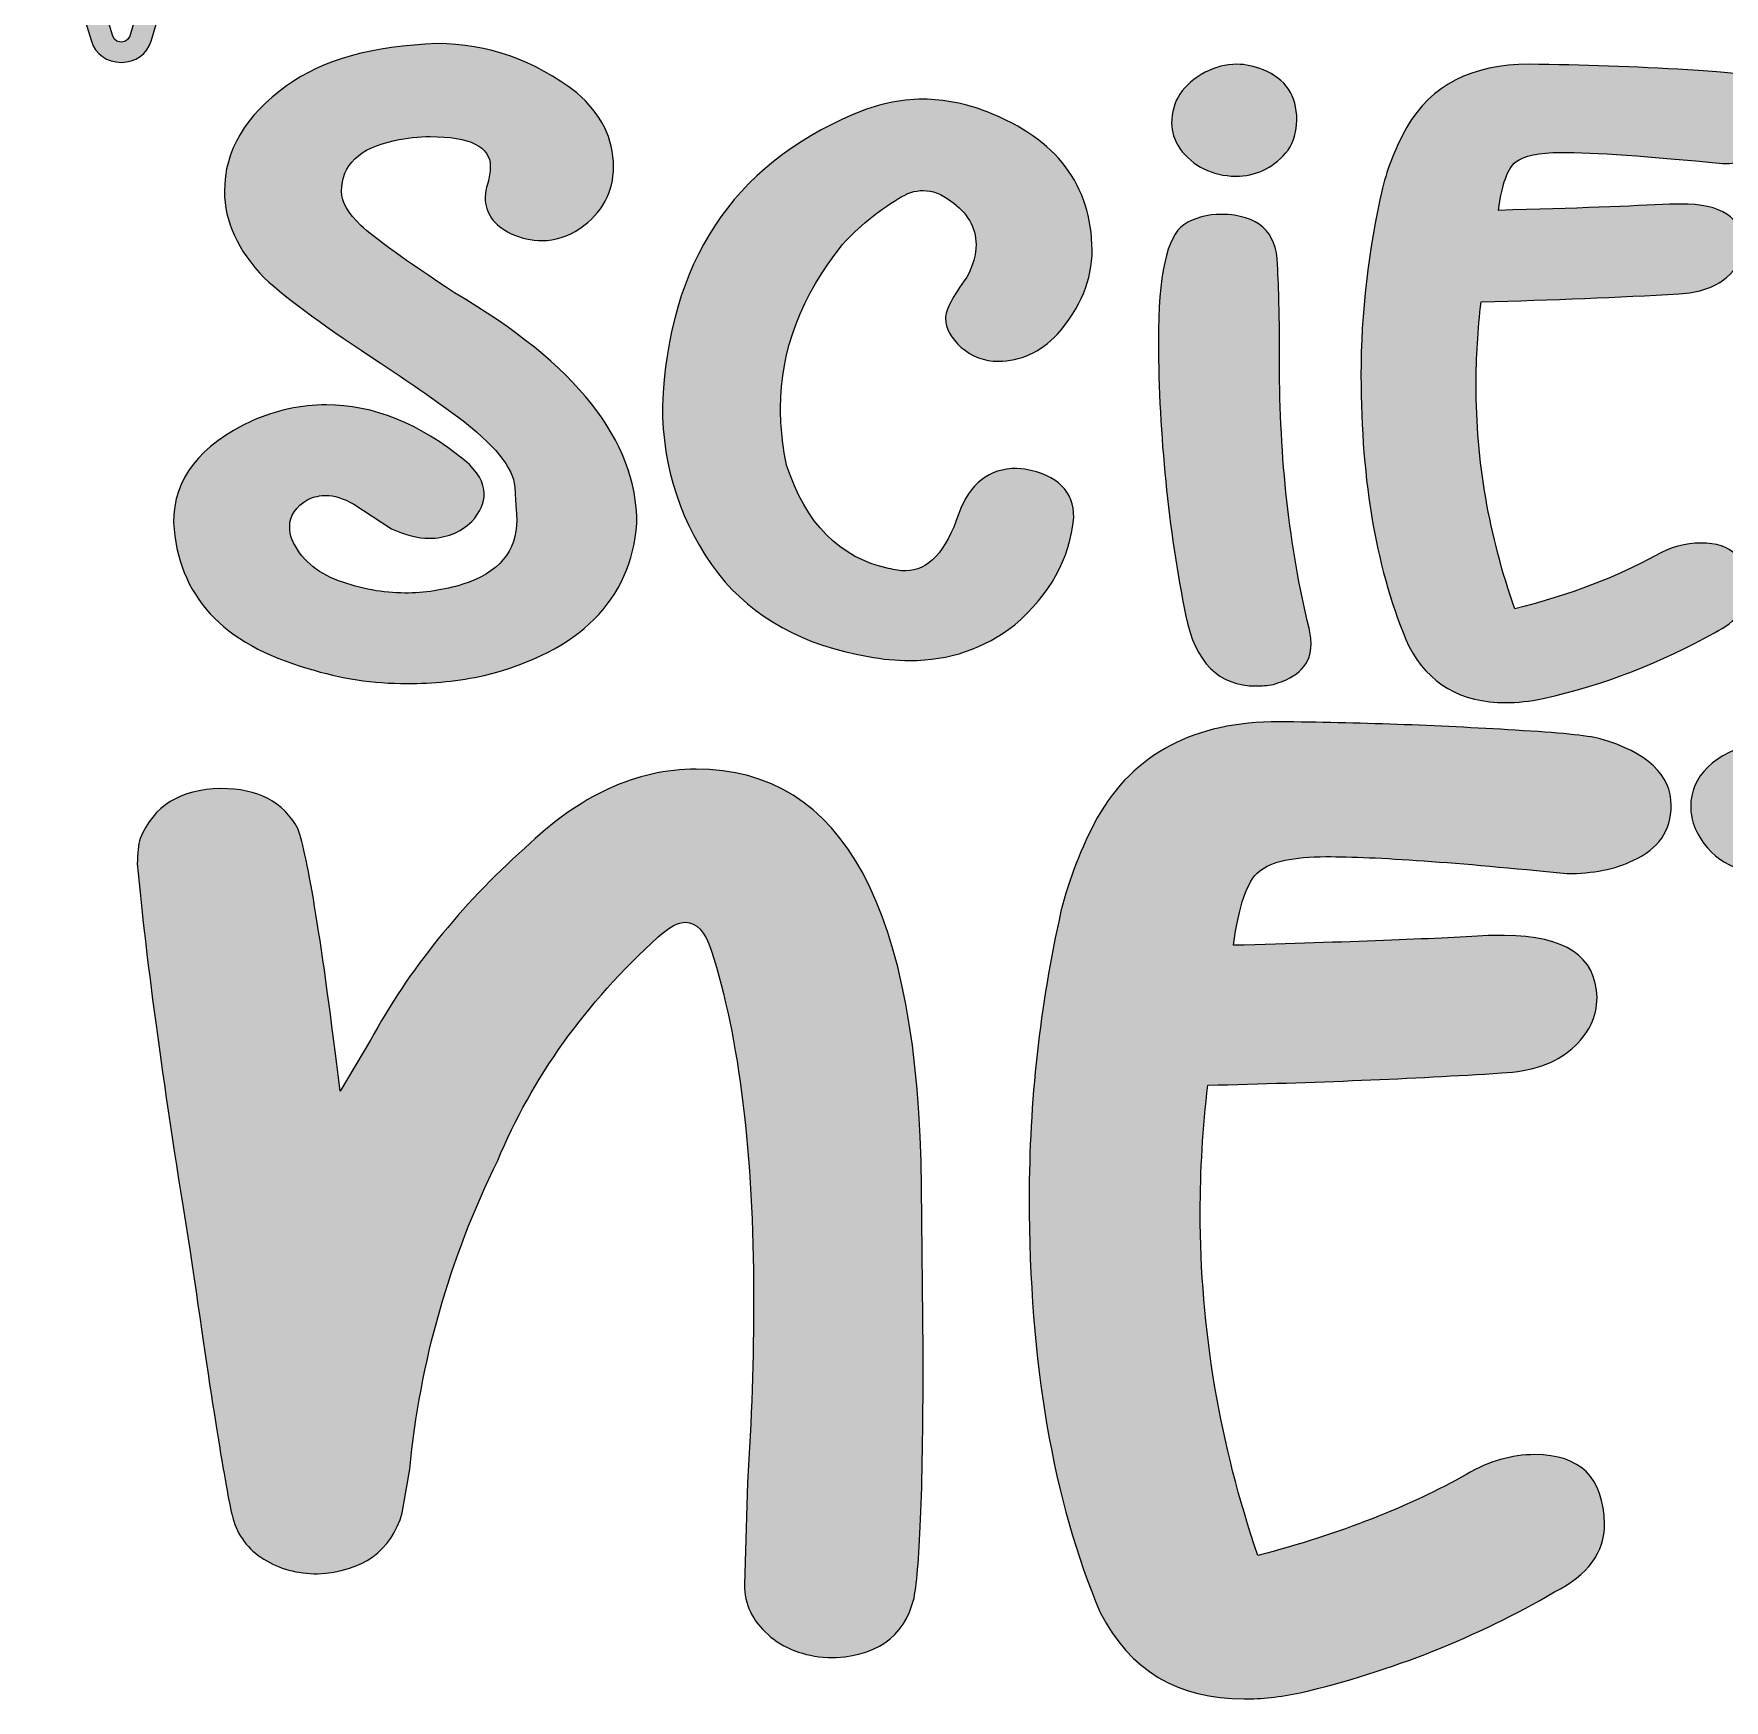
# Model space of a CAD drawing. Header units: inches. Extents: x 36 to 583, y -579 to -117.
# Drawn here: x 36.1 to 309.3, y -578.8 to -309.5 of the extents above; entities that cross this region are included whole.
import ezdxf

# ---------------------------------------------------------------- set-up
doc = ezdxf.new("R2010")
doc.units = ezdxf.units.IN
doc.header["$MEASUREMENT"] = 0
doc.layers.add('Layer 1', color=7, linetype='Continuous')

# ---------------------------------------------------------------- blocks, each defined once
blk = doc.blocks.new('block 3')
at = {"layer": 'Layer 1', "true_color": 0xed1c24}
h = blk.add_hatch(color=240, dxfattribs=at)
h.dxf.hatch_style = 2
edge = h.paths.add_edge_path()
edge.add_spline(control_points=[(364.59, -578.83), (362.96, -578.83), (361.33, -578.56), (359.7, -578.04), (353.99, -576.21), (350.56, -572.08), (349.42, -565.66), (341.92, -538.42), (337.51, -511.9), (336.2, -486.1), (335.55, -480.86), (335.23, -475.69), (335.23, -470.58), (335.23, -465.47), (335.55, -456.1), (336.2, -442.48), (325.77, -444.45), (319.4, -445.43), (317.11, -445.43), (310.92, -445.17), (306.76, -442.68), (304.63, -437.96), (304.14, -436.78), (303.9, -435.61), (303.9, -434.43), (303.9, -429.45), (307.57, -425.91), (314.91, -423.82), (330.58, -419.63), (346.32, -417.53), (362.15, -417.53), (394.45, -417.53), (418.6, -424.08), (434.59, -437.18), (445.85, -446.74), (451.48, -457.41), (451.48, -469.2), (451.31, -480.99), (445.36, -491.47), (433.61, -500.64), (431.32, -502.34), (422.6, -508.04), (407.43, -517.73), (407.75, -525.33), (410.68, -532.72), (416.24, -539.93), (417.54, -541.63), (419.25, -542.48), (421.37, -542.48), (422.19, -542.48), (423.41, -542.29), (425.05, -541.89), (428.8, -540.85), (431.74, -540.32), (433.86, -540.32), (439.89, -540.32), (444.05, -542.61), (446.34, -547.2), (446.99, -548.51), (447.32, -549.82), (447.32, -551.13), (447.32, -554.93), (445.44, -557.8), (441.69, -559.77), (434.99, -563.57), (428.31, -565.47), (421.62, -565.47), (414.77, -565.47), (407.83, -563.37), (400.82, -559.18), (394.29, -554.46), (389.56, -548.83), (386.62, -542.29), (384.66, -538.88), (382.71, -534.62), (380.75, -529.51), (380.75, -529.51), (370.22, -534.23), (370.22, -534.23), (370.22, -534.23), (377.08, -563.3), (377.08, -563.3), (377.73, -564.88), (378.05, -566.19), (378.05, -567.24), (378.05, -569.72), (377.24, -571.95), (375.61, -573.91), (372.83, -577.19), (369.16, -578.83), (364.59, -578.83)], knot_values=[0, 0, 0, 0, 1, 1, 1, 2, 2, 2, 3, 3, 3, 4, 4, 4, 5, 5, 5, 6, 6, 6, 7, 7, 7, 8, 8, 8, 9, 9, 9, 10, 10, 10, 11, 11, 11, 12, 12, 12, 13, 13, 13, 14, 14, 14, 15, 15, 15, 16, 16, 16, 17, 17, 17, 18, 18, 18, 19, 19, 19, 20, 20, 20, 21, 21, 21, 22, 22, 22, 23, 23, 23, 24, 24, 24, 25, 25, 25, 26, 26, 26, 27, 27, 27, 28, 28, 28, 29, 29, 29, 30, 30, 30, 30], degree=3, periodic=1)
h = blk.add_hatch(color=240, dxfattribs=at)
h.dxf.hatch_style = 2
edge = h.paths.add_edge_path()
edge.add_spline(control_points=[(231.73, -578.63), (220.96, -578.63), (213.21, -573.98), (208.48, -564.68), (200.81, -546.61), (196.98, -524.28), (196.98, -497.69), (196.98, -482.1), (198.69, -466.65), (202.12, -451.32), (203.42, -446.09), (205.38, -441.04), (207.99, -436.19), (213.87, -425.85), (223.65, -420.68), (237.36, -420.68), (250.09, -420.81), (262.81, -421.26), (275.54, -422.05), (282.55, -422.44), (287.12, -422.9), (289.25, -423.43), (296.91, -425.65), (300.75, -429.26), (300.75, -434.23), (300.75, -438.29), (298.71, -441.24), (294.63, -443.07), (291.69, -444.52), (288.1, -445.23), (283.86, -445.23), (266.08, -443.4), (253.1, -442.48), (244.95, -442.48), (239.72, -442.48), (236.14, -443.27), (234.18, -444.84), (232.22, -446.41), (230.83, -450.41), (230.02, -456.82), (248.62, -456.3), (262.33, -455.78), (271.14, -455.25), (271.14, -455.25), (273.83, -455.25), (273.83, -455.25), (283.62, -455.25), (288.59, -458.59), (288.76, -465.27), (288.76, -468.42), (287.41, -471.17), (284.72, -473.52), (282.03, -475.88), (278.23, -477.19), (273.34, -477.45), (258.98, -478.37), (243.15, -479.02), (225.86, -479.42), (225.04, -486.36), (224.63, -493.24), (224.63, -500.05), (224.63, -518.78), (227.73, -537.24), (233.94, -555.45), (247.31, -551.91), (258.57, -547.52), (267.71, -542.29), (271.3, -540.19), (274.97, -539.14), (278.72, -539.14), (286.06, -539.14), (289.81, -542.87), (289.98, -550.34), (289.98, -554.93), (287.29, -558.59), (281.9, -561.34), (269.34, -568.68), (255.63, -574.11), (240.79, -577.65), (237.52, -578.3), (234.5, -578.63), (231.73, -578.63)], knot_values=[0, 0, 0, 0, 1, 1, 1, 2, 2, 2, 3, 3, 3, 4, 4, 4, 5, 5, 5, 6, 6, 6, 7, 7, 7, 8, 8, 8, 9, 9, 9, 10, 10, 10, 11, 11, 11, 12, 12, 12, 13, 13, 13, 14, 14, 14, 15, 15, 15, 16, 16, 16, 17, 17, 17, 18, 18, 18, 19, 19, 19, 20, 20, 20, 21, 21, 21, 22, 22, 22, 23, 23, 23, 24, 24, 24, 25, 25, 25, 26, 26, 26, 27, 27, 27, 27], degree=3, periodic=1)
h = blk.add_hatch(color=240, dxfattribs=at)
h.dxf.hatch_style = 2
edge = h.paths.add_edge_path()
edge.add_spline(control_points=[(164.43, -571.95), (160.52, -571.69), (157.29, -570.45), (154.77, -568.22), (152.23, -565.99), (150.97, -563.3), (150.97, -560.16), (150.97, -560.16), (151.46, -543.66), (151.46, -543.66), (152.11, -533.58), (152.44, -523.56), (152.44, -513.6), (152.44, -490.55), (150.15, -471.89), (145.59, -457.61), (144.61, -454.6), (143.22, -453.09), (141.43, -453.09), (140.28, -453.09), (138.81, -453.88), (137.02, -455.45), (125.27, -466.19), (116.62, -478.24), (111.08, -491.6), (103.25, -507.58), (98.51, -524.21), (96.88, -541.5), (96.88, -541.5), (95.66, -548.57), (95.66, -548.57), (93.86, -554.73), (89.3, -558), (81.95, -558.39), (78.69, -558.39), (75.79, -557.61), (73.27, -556.04), (70.73, -554.46), (69.06, -552.24), (68.25, -549.36), (67.11, -544.77), (64.82, -530.43), (61.39, -506.33), (57.15, -480.53), (54.3, -459.64), (52.83, -443.66), (52.83, -441.96), (52.99, -440.59), (53.32, -439.54), (55.44, -434.3), (59.76, -431.61), (66.29, -431.48), (72.32, -431.48), (76.49, -433.64), (78.77, -437.96), (80.4, -442.29), (82.69, -456.43), (85.62, -480.4), (85.62, -480.4), (90.52, -472.15), (90.52, -472.15), (96.72, -460.75), (105.04, -450.41), (115.48, -441.11), (124.29, -432.59), (133.51, -428.34), (143.14, -428.34), (166.96, -428.34), (179.12, -450.87), (179.6, -495.92), (179.6, -495.92), (179.85, -522.44), (179.85, -522.44), (179.85, -543.66), (179.36, -556.96), (178.38, -562.33), (176.75, -568.74), (172.1, -571.95), (164.43, -571.95)], knot_values=[0, 0, 0, 0, 1, 1, 1, 2, 2, 2, 3, 3, 3, 4, 4, 4, 5, 5, 5, 6, 6, 6, 7, 7, 7, 8, 8, 8, 9, 9, 9, 10, 10, 10, 11, 11, 11, 12, 12, 12, 13, 13, 13, 14, 14, 14, 15, 15, 15, 16, 16, 16, 17, 17, 17, 18, 18, 18, 19, 19, 19, 20, 20, 20, 21, 21, 21, 22, 22, 22, 23, 23, 23, 24, 24, 24, 25, 25, 25, 26, 26, 26, 26], degree=3, periodic=1)
at = {"layer": 'Layer 1', "lineweight": 0}
for points, knots in [([(364.59, -578.83), (362.96, -578.83), (361.33, -578.56), (359.7, -578.04), (353.99, -576.21), (350.56, -572.08), (349.42, -565.66), (341.92, -538.42), (337.51, -511.9), (336.2, -486.1), (335.55, -480.86), (335.23, -475.69), (335.23, -470.58), (335.23, -465.47), (335.55, -456.1), (336.2, -442.48), (325.77, -444.45), (319.4, -445.43), (317.11, -445.43), (310.92, -445.17), (306.76, -442.68), (304.63, -437.96), (304.14, -436.78), (303.9, -435.61), (303.9, -434.43), (303.9, -429.45), (307.57, -425.91), (314.91, -423.82), (330.58, -419.63), (346.32, -417.53), (362.15, -417.53), (394.45, -417.53), (418.6, -424.08), (434.59, -437.18), (445.85, -446.74), (451.48, -457.41), (451.48, -469.2), (451.31, -480.99), (445.36, -491.47), (433.61, -500.64), (431.32, -502.34), (422.6, -508.04), (407.43, -517.73), (407.75, -525.33), (410.68, -532.72), (416.24, -539.93), (417.54, -541.63), (419.25, -542.48), (421.37, -542.48), (422.19, -542.48), (423.41, -542.29), (425.05, -541.89), (428.8, -540.85), (431.74, -540.32), (433.86, -540.32), (439.89, -540.32), (444.05, -542.61), (446.34, -547.2), (446.99, -548.51), (447.32, -549.82), (447.32, -551.13), (447.32, -554.93), (445.44, -557.8), (441.69, -559.77), (434.99, -563.57), (428.31, -565.47), (421.62, -565.47), (414.77, -565.47), (407.83, -563.37), (400.82, -559.18), (394.29, -554.46), (389.56, -548.83), (386.62, -542.29), (384.66, -538.88), (382.71, -534.62), (380.75, -529.51), (380.75, -529.51), (370.22, -534.23), (370.22, -534.23), (370.22, -534.23), (377.08, -563.3), (377.08, -563.3), (377.73, -564.88), (378.05, -566.19), (378.05, -567.24), (378.05, -569.72), (377.24, -571.95), (375.61, -573.91), (372.83, -577.19), (369.16, -578.83), (364.59, -578.83)], [0, 0, 0, 0, 1, 1, 1, 2, 2, 2, 3, 3, 3, 4, 4, 4, 5, 5, 5, 6, 6, 6, 7, 7, 7, 8, 8, 8, 9, 9, 9, 10, 10, 10, 11, 11, 11, 12, 12, 12, 13, 13, 13, 14, 14, 14, 15, 15, 15, 16, 16, 16, 17, 17, 17, 18, 18, 18, 19, 19, 19, 20, 20, 20, 21, 21, 21, 22, 22, 22, 23, 23, 23, 24, 24, 24, 25, 25, 25, 26, 26, 26, 27, 27, 27, 28, 28, 28, 29, 29, 29, 30, 30, 30, 30]), ([(231.73, -578.63), (220.96, -578.63), (213.21, -573.98), (208.48, -564.68), (200.81, -546.61), (196.98, -524.28), (196.98, -497.69), (196.98, -482.1), (198.69, -466.65), (202.12, -451.32), (203.42, -446.09), (205.38, -441.04), (207.99, -436.19), (213.87, -425.85), (223.65, -420.68), (237.36, -420.68), (250.09, -420.81), (262.81, -421.26), (275.54, -422.05), (282.55, -422.44), (287.12, -422.9), (289.25, -423.43), (296.91, -425.65), (300.75, -429.26), (300.75, -434.23), (300.75, -438.29), (298.71, -441.24), (294.63, -443.07), (291.69, -444.52), (288.1, -445.23), (283.86, -445.23), (266.08, -443.4), (253.1, -442.48), (244.95, -442.48), (239.72, -442.48), (236.14, -443.27), (234.18, -444.84), (232.22, -446.41), (230.83, -450.41), (230.02, -456.82), (248.62, -456.3), (262.33, -455.78), (271.14, -455.25), (271.14, -455.25), (273.83, -455.25), (273.83, -455.25), (283.62, -455.25), (288.59, -458.59), (288.76, -465.27), (288.76, -468.42), (287.41, -471.17), (284.72, -473.52), (282.03, -475.88), (278.23, -477.19), (273.34, -477.45), (258.98, -478.37), (243.15, -479.02), (225.86, -479.42), (225.04, -486.36), (224.63, -493.24), (224.63, -500.05), (224.63, -518.78), (227.73, -537.24), (233.94, -555.45), (247.31, -551.91), (258.57, -547.52), (267.71, -542.29), (271.3, -540.19), (274.97, -539.14), (278.72, -539.14), (286.06, -539.14), (289.81, -542.87), (289.98, -550.34), (289.98, -554.93), (287.29, -558.59), (281.9, -561.34), (269.34, -568.68), (255.63, -574.11), (240.79, -577.65), (237.52, -578.3), (234.5, -578.63), (231.73, -578.63)], [0, 0, 0, 0, 1, 1, 1, 2, 2, 2, 3, 3, 3, 4, 4, 4, 5, 5, 5, 6, 6, 6, 7, 7, 7, 8, 8, 8, 9, 9, 9, 10, 10, 10, 11, 11, 11, 12, 12, 12, 13, 13, 13, 14, 14, 14, 15, 15, 15, 16, 16, 16, 17, 17, 17, 18, 18, 18, 19, 19, 19, 20, 20, 20, 21, 21, 21, 22, 22, 22, 23, 23, 23, 24, 24, 24, 25, 25, 25, 26, 26, 26, 27, 27, 27, 27]), ([(164.43, -571.95), (160.52, -571.69), (157.29, -570.45), (154.77, -568.22), (152.23, -565.99), (150.97, -563.3), (150.97, -560.16), (150.97, -560.16), (151.46, -543.66), (151.46, -543.66), (152.11, -533.58), (152.44, -523.56), (152.44, -513.6), (152.44, -490.55), (150.15, -471.89), (145.59, -457.61), (144.61, -454.6), (143.22, -453.09), (141.43, -453.09), (140.28, -453.09), (138.81, -453.88), (137.02, -455.45), (125.27, -466.19), (116.62, -478.24), (111.08, -491.6), (103.25, -507.58), (98.51, -524.21), (96.88, -541.5), (96.88, -541.5), (95.66, -548.57), (95.66, -548.57), (93.86, -554.73), (89.3, -558), (81.95, -558.39), (78.69, -558.39), (75.79, -557.61), (73.27, -556.04), (70.73, -554.46), (69.06, -552.24), (68.25, -549.36), (67.11, -544.77), (64.82, -530.43), (61.39, -506.33), (57.15, -480.53), (54.3, -459.64), (52.83, -443.66), (52.83, -441.96), (52.99, -440.59), (53.32, -439.54), (55.44, -434.3), (59.76, -431.61), (66.29, -431.48), (72.32, -431.48), (76.49, -433.64), (78.77, -437.96), (80.4, -442.29), (82.69, -456.43), (85.62, -480.4), (85.62, -480.4), (90.52, -472.15), (90.52, -472.15), (96.72, -460.75), (105.04, -450.41), (115.48, -441.11), (124.29, -432.59), (133.51, -428.34), (143.14, -428.34), (166.96, -428.34), (179.12, -450.87), (179.6, -495.92), (179.6, -495.92), (179.85, -522.44), (179.85, -522.44), (179.85, -543.66), (179.36, -556.96), (178.38, -562.33), (176.75, -568.74), (172.1, -571.95), (164.43, -571.95)], [0, 0, 0, 0, 1, 1, 1, 2, 2, 2, 3, 3, 3, 4, 4, 4, 5, 5, 5, 6, 6, 6, 7, 7, 7, 8, 8, 8, 9, 9, 9, 10, 10, 10, 11, 11, 11, 12, 12, 12, 13, 13, 13, 14, 14, 14, 15, 15, 15, 16, 16, 16, 17, 17, 17, 18, 18, 18, 19, 19, 19, 20, 20, 20, 21, 21, 21, 22, 22, 22, 23, 23, 23, 24, 24, 24, 25, 25, 25, 26, 26, 26, 26])]:
    blk.add_open_spline(points, degree=3, knots=knots, dxfattribs=at)
blk = doc.blocks.new('block 4')
at = {"layer": 'Layer 1', "true_color": 0x231f20}
h = blk.add_hatch(color=250, dxfattribs=at)
h.dxf.hatch_style = 2
edge = h.paths.add_edge_path()
edge.add_spline(control_points=[(96.39, -414.51), (91.01, -414.51), (85.69, -413.7), (80.42, -412.07), (66.6, -408.14), (59.35, -400.27), (58.69, -388.46), (58.69, -381.45), (62.92, -375.97), (71.37, -372.04), (75.32, -370.32), (79.32, -369.47), (83.39, -369.47), (90.96, -369.47), (98.41, -372.47), (105.77, -378.45), (107.85, -380.25), (108.9, -382.04), (108.9, -383.84), (108.9, -385.3), (108.24, -386.79), (106.92, -388.33), (104.95, -390.13), (102.64, -391.03), (100.01, -391.03), (98.14, -391.03), (96.11, -390.51), (93.92, -389.49), (93.92, -389.49), (87.83, -385.51), (87.83, -385.51), (86.07, -384.57), (84.59, -384.1), (83.39, -384.1), (82.4, -384.1), (81.41, -384.31), (80.42, -384.74), (78.45, -385.94), (77.46, -387.39), (77.46, -389.1), (77.46, -389.87), (77.57, -390.56), (77.79, -391.16), (79.21, -394.32), (81.74, -396.57), (85.36, -397.89), (88.98, -399.22), (92.55, -399.88), (96.06, -399.88), (99.24, -399.88), (102.37, -399.41), (105.44, -398.47), (111.25, -396.59), (114.16, -393.12), (114.16, -388.08), (114.16, -387.65), (114.05, -385.87), (113.83, -382.75), (113.61, -379.63), (110.54, -375.84), (104.62, -371.4), (100.56, -368.4), (96.39, -365.49), (92.11, -362.67), (83.55, -357.11), (77.3, -352.53), (73.34, -348.94), (69.07, -344.49), (66.92, -339.83), (66.92, -334.95), (66.92, -328.36), (70.27, -322.68), (76.97, -317.89), (82.78, -313.69), (90.9, -311.43), (101.32, -311.08), (109.45, -311.08), (116.96, -313.74), (123.88, -319.04), (127.82, -322.46), (129.8, -326.44), (129.8, -330.97), (129.8, -335.08), (127.99, -338.42), (124.37, -340.98), (122.39, -342.27), (120.36, -342.91), (118.28, -342.91), (116.52, -342.91), (114.82, -342.52), (113.17, -341.75), (110.43, -340.39), (109.06, -338.46), (109.06, -335.98), (109.06, -335.3), (109.2, -334.5), (109.47, -333.61), (109.75, -332.71), (109.88, -331.83), (109.88, -330.97), (109.88, -327.72), (106.65, -326.1), (100.17, -326.1), (98.3, -326.1), (96.39, -326.31), (94.41, -326.74), (88.71, -327.94), (85.85, -330.68), (85.85, -334.95), (85.85, -336.67), (86.89, -338.5), (88.98, -340.47), (91.06, -342.44), (96.11, -346.07), (104.12, -351.38), (123.76, -362.84), (133.58, -375.24), (133.58, -388.59), (132.6, -401.08), (124.37, -409.29), (108.9, -413.23), (104.83, -414.08), (100.67, -414.51), (96.39, -414.51)], knot_values=[0, 0, 0, 0, 1, 1, 1, 2, 2, 2, 3, 3, 3, 4, 4, 4, 5, 5, 5, 6, 6, 6, 7, 7, 7, 8, 8, 8, 9, 9, 9, 10, 10, 10, 11, 11, 11, 12, 12, 12, 13, 13, 13, 14, 14, 14, 15, 15, 15, 16, 16, 16, 17, 17, 17, 18, 18, 18, 19, 19, 19, 20, 20, 20, 21, 21, 21, 22, 22, 22, 23, 23, 23, 24, 24, 24, 25, 25, 25, 26, 26, 26, 27, 27, 27, 28, 28, 28, 29, 29, 29, 30, 30, 30, 31, 31, 31, 32, 32, 32, 33, 33, 33, 34, 34, 34, 35, 35, 35, 36, 36, 36, 37, 37, 37, 38, 38, 38, 39, 39, 39, 40, 40, 40, 41, 41, 41, 41], degree=3, periodic=1)
h = blk.add_hatch(color=250, dxfattribs=at)
h.dxf.hatch_style = 2
edge = h.paths.add_edge_path()
edge.add_spline(control_points=[(233.66, -414.9), (227.62, -414.9), (223.84, -411.13), (222.3, -403.6), (219.44, -389.4), (217.96, -374.6), (217.86, -359.21), (217.86, -348.51), (219.23, -342.22), (221.97, -340.34), (223.73, -339.23), (225.76, -338.67), (228.06, -338.67), (233.99, -338.76), (237, -341.45), (237.11, -346.76), (237.33, -350.95), (237.44, -355.23), (237.44, -359.59), (237.44, -359.59), (237.44, -362.67), (237.44, -362.67), (237.44, -378.15), (239.03, -392.44), (242.21, -405.53), (242.43, -406.47), (242.54, -407.32), (242.54, -408.09), (242.54, -411.34), (240.51, -413.53), (236.45, -414.64), (235.47, -414.81), (234.53, -414.9), (233.66, -414.9)], knot_values=[0, 0, 0, 0, 1, 1, 1, 2, 2, 2, 3, 3, 3, 4, 4, 4, 5, 5, 5, 6, 6, 6, 7, 7, 7, 8, 8, 8, 9, 9, 9, 10, 10, 10, 11, 11, 11, 11], degree=3, periodic=1)
edge = h.paths.add_edge_path()
edge.add_spline(control_points=[(230.36, -332.51), (226.52, -332.43), (223.51, -330.93), (221.31, -328.02), (220.43, -326.66), (220, -325.29), (220, -323.92), (220, -320.41), (221.8, -317.67), (225.43, -315.71), (227.07, -314.85), (228.77, -314.42), (230.53, -314.42), (231.95, -314.42), (233.38, -314.72), (234.81, -315.32), (238.43, -316.78), (240.24, -319.47), (240.24, -323.4), (240.13, -325.8), (239.52, -327.6), (238.43, -328.79), (236.23, -331.27), (233.54, -332.51), (230.36, -332.51)], knot_values=[0, 0, 0, 0, 1, 1, 1, 2, 2, 2, 3, 3, 3, 4, 4, 4, 5, 5, 5, 6, 6, 6, 7, 7, 7, 8, 8, 8, 8], degree=3, periodic=1)
h = blk.add_hatch(color=250, dxfattribs=at)
h.dxf.hatch_style = 2
edge = h.paths.add_edge_path()
edge.add_spline(control_points=[(273.98, -417.59), (266.74, -417.59), (261.53, -414.55), (258.35, -408.48), (253.19, -396.67), (250.61, -382.09), (250.61, -364.72), (250.61, -354.54), (251.76, -344.45), (254.07, -334.44), (254.95, -331.02), (256.26, -327.72), (258.02, -324.56), (261.97, -317.8), (268.55, -314.42), (277.77, -314.42), (286.33, -314.51), (294.89, -314.81), (303.45, -315.32), (308.16, -315.58), (311.23, -315.88), (312.66, -316.22), (317.82, -317.67), (320.4, -320.02), (320.4, -323.28), (320.4, -325.93), (319.03, -327.85), (316.29, -329.05), (314.31, -329.99), (311.89, -330.46), (309.04, -330.46), (297.08, -329.26), (288.36, -328.66), (282.87, -328.66), (279.36, -328.66), (276.95, -329.18), (275.63, -330.2), (274.31, -331.23), (273.38, -333.84), (272.83, -338.03), (285.34, -337.69), (294.56, -337.35), (300.48, -337), (300.48, -337), (302.29, -337), (302.29, -337), (308.88, -337), (312.22, -339.19), (312.33, -343.55), (312.33, -345.6), (311.43, -347.4), (309.62, -348.94), (307.81, -350.48), (305.26, -351.33), (301.97, -351.51), (292.31, -352.1), (281.66, -352.53), (270.03, -352.79), (269.48, -357.32), (269.21, -361.81), (269.21, -366.26), (269.21, -378.5), (271.29, -390.56), (275.47, -402.45), (284.46, -400.14), (292.03, -397.27), (298.18, -393.85), (300.59, -392.48), (303.06, -391.8), (305.58, -391.8), (310.52, -391.8), (313.05, -394.23), (313.16, -399.11), (313.16, -402.11), (311.35, -404.5), (307.73, -406.3), (299.27, -411.09), (290.06, -414.64), (280.07, -416.95), (277.88, -417.38), (275.85, -417.59), (273.98, -417.59)], knot_values=[0, 0, 0, 0, 1, 1, 1, 2, 2, 2, 3, 3, 3, 4, 4, 4, 5, 5, 5, 6, 6, 6, 7, 7, 7, 8, 8, 8, 9, 9, 9, 10, 10, 10, 11, 11, 11, 12, 12, 12, 13, 13, 13, 14, 14, 14, 15, 15, 15, 16, 16, 16, 17, 17, 17, 18, 18, 18, 19, 19, 19, 20, 20, 20, 21, 21, 21, 22, 22, 22, 23, 23, 23, 24, 24, 24, 25, 25, 25, 26, 26, 26, 27, 27, 27, 27], degree=3, periodic=1)
h = blk.add_hatch(color=250, dxfattribs=at)
h.dxf.hatch_style = 2
edge = h.paths.add_edge_path()
edge.add_spline(control_points=[(177.7, -410.79), (175.5, -410.79), (173.25, -410.58), (170.95, -410.15), (160.52, -408.35), (152.46, -403.9), (146.75, -396.8), (140.72, -388.76), (137.7, -379.69), (137.7, -369.6), (138.69, -346.5), (149, -330.81), (168.64, -322.5), (172.27, -320.88), (175.99, -320.07), (179.84, -320.07), (183.24, -320.07), (186.69, -320.75), (190.2, -322.12), (201.4, -326.48), (207.05, -333.93), (207.16, -344.45), (207.16, -349.24), (205.29, -353.77), (201.56, -358.05), (198.71, -360.96), (195.53, -362.41), (192.02, -362.41), (189.71, -362.41), (187.71, -361.66), (186.01, -360.17), (184.31, -358.67), (183.46, -357.11), (183.46, -355.48), (183.46, -354.2), (184.61, -351.98), (186.91, -348.81), (187.9, -346.93), (188.39, -345.18), (188.39, -343.55), (188.39, -340.81), (187.02, -338.46), (184.28, -336.49), (182.85, -335.38), (181.37, -334.82), (179.84, -334.82), (178.52, -334.82), (177.2, -335.25), (175.88, -336.11), (172.37, -338.25), (169.36, -340.73), (166.83, -343.55), (160.14, -351.85), (156.79, -360.66), (156.79, -369.98), (156.79, -373.06), (157.12, -376.14), (157.78, -379.22), (160.85, -388.63), (166.34, -394.19), (174.24, -395.9), (175.23, -396.16), (176.16, -396.29), (177.04, -396.29), (180.66, -396.29), (183.51, -393.21), (185.6, -387.05), (187.35, -382.17), (190.48, -379.74), (194.98, -379.74), (194.98, -379.74), (196.29, -379.86), (196.29, -379.86), (201.56, -380.81), (204.2, -383.41), (204.2, -387.69), (203.54, -394.36), (200.35, -400.14), (194.65, -405.01), (189.71, -408.86), (184.06, -410.79), (177.7, -410.79)], knot_values=[0, 0, 0, 0, 1, 1, 1, 2, 2, 2, 3, 3, 3, 4, 4, 4, 5, 5, 5, 6, 6, 6, 7, 7, 7, 8, 8, 8, 9, 9, 9, 10, 10, 10, 11, 11, 11, 12, 12, 12, 13, 13, 13, 14, 14, 14, 15, 15, 15, 16, 16, 16, 17, 17, 17, 18, 18, 18, 19, 19, 19, 20, 20, 20, 21, 21, 21, 22, 22, 22, 23, 23, 23, 24, 24, 24, 25, 25, 25, 26, 26, 26, 27, 27, 27, 27], degree=3, periodic=1)
at = {"layer": 'Layer 1', "lineweight": 0}
for points, knots in [([(96.39, -414.51), (91.01, -414.51), (85.69, -413.7), (80.42, -412.07), (66.6, -408.14), (59.35, -400.27), (58.69, -388.46), (58.69, -381.45), (62.92, -375.97), (71.37, -372.04), (75.32, -370.32), (79.32, -369.47), (83.39, -369.47), (90.96, -369.47), (98.41, -372.47), (105.77, -378.45), (107.85, -380.25), (108.9, -382.04), (108.9, -383.84), (108.9, -385.3), (108.24, -386.79), (106.92, -388.33), (104.95, -390.13), (102.64, -391.03), (100.01, -391.03), (98.14, -391.03), (96.11, -390.51), (93.92, -389.49), (93.92, -389.49), (87.83, -385.51), (87.83, -385.51), (86.07, -384.57), (84.59, -384.1), (83.39, -384.1), (82.4, -384.1), (81.41, -384.31), (80.42, -384.74), (78.45, -385.94), (77.46, -387.39), (77.46, -389.1), (77.46, -389.87), (77.57, -390.56), (77.79, -391.16), (79.21, -394.32), (81.74, -396.57), (85.36, -397.89), (88.98, -399.22), (92.55, -399.88), (96.06, -399.88), (99.24, -399.88), (102.37, -399.41), (105.44, -398.47), (111.25, -396.59), (114.16, -393.12), (114.16, -388.08), (114.16, -387.65), (114.05, -385.87), (113.83, -382.75), (113.61, -379.63), (110.54, -375.84), (104.62, -371.4), (100.56, -368.4), (96.39, -365.49), (92.11, -362.67), (83.55, -357.11), (77.3, -352.53), (73.34, -348.94), (69.07, -344.49), (66.92, -339.83), (66.92, -334.95), (66.92, -328.36), (70.27, -322.68), (76.97, -317.89), (82.78, -313.69), (90.9, -311.43), (101.32, -311.08), (109.45, -311.08), (116.96, -313.74), (123.88, -319.04), (127.82, -322.46), (129.8, -326.44), (129.8, -330.97), (129.8, -335.08), (127.99, -338.42), (124.37, -340.98), (122.39, -342.27), (120.36, -342.91), (118.28, -342.91), (116.52, -342.91), (114.82, -342.52), (113.17, -341.75), (110.43, -340.39), (109.06, -338.46), (109.06, -335.98), (109.06, -335.3), (109.2, -334.5), (109.47, -333.61), (109.75, -332.71), (109.88, -331.83), (109.88, -330.97), (109.88, -327.72), (106.65, -326.1), (100.17, -326.1), (98.3, -326.1), (96.39, -326.31), (94.41, -326.74), (88.71, -327.94), (85.85, -330.68), (85.85, -334.95), (85.85, -336.67), (86.89, -338.5), (88.98, -340.47), (91.06, -342.44), (96.11, -346.07), (104.12, -351.38), (123.76, -362.84), (133.58, -375.24), (133.58, -388.59), (132.6, -401.08), (124.37, -409.29), (108.9, -413.23), (104.83, -414.08), (100.67, -414.51), (96.39, -414.51)], [0, 0, 0, 0, 1, 1, 1, 2, 2, 2, 3, 3, 3, 4, 4, 4, 5, 5, 5, 6, 6, 6, 7, 7, 7, 8, 8, 8, 9, 9, 9, 10, 10, 10, 11, 11, 11, 12, 12, 12, 13, 13, 13, 14, 14, 14, 15, 15, 15, 16, 16, 16, 17, 17, 17, 18, 18, 18, 19, 19, 19, 20, 20, 20, 21, 21, 21, 22, 22, 22, 23, 23, 23, 24, 24, 24, 25, 25, 25, 26, 26, 26, 27, 27, 27, 28, 28, 28, 29, 29, 29, 30, 30, 30, 31, 31, 31, 32, 32, 32, 33, 33, 33, 34, 34, 34, 35, 35, 35, 36, 36, 36, 37, 37, 37, 38, 38, 38, 39, 39, 39, 40, 40, 40, 41, 41, 41, 41]), ([(230.36, -332.51), (226.52, -332.43), (223.51, -330.93), (221.31, -328.02), (220.43, -326.66), (220, -325.29), (220, -323.92), (220, -320.41), (221.8, -317.67), (225.43, -315.71), (227.07, -314.85), (228.77, -314.42), (230.53, -314.42), (231.95, -314.42), (233.38, -314.72), (234.81, -315.32), (238.43, -316.78), (240.24, -319.47), (240.24, -323.4), (240.13, -325.8), (239.52, -327.6), (238.43, -328.79), (236.23, -331.27), (233.54, -332.51), (230.36, -332.51)], [0, 0, 0, 0, 1, 1, 1, 2, 2, 2, 3, 3, 3, 4, 4, 4, 5, 5, 5, 6, 6, 6, 7, 7, 7, 8, 8, 8, 8]), ([(273.98, -417.59), (266.74, -417.59), (261.53, -414.55), (258.35, -408.48), (253.19, -396.67), (250.61, -382.09), (250.61, -364.72), (250.61, -354.54), (251.76, -344.45), (254.07, -334.44), (254.95, -331.02), (256.26, -327.72), (258.02, -324.56), (261.97, -317.8), (268.55, -314.42), (277.77, -314.42), (286.33, -314.51), (294.89, -314.81), (303.45, -315.32), (308.16, -315.58), (311.23, -315.88), (312.66, -316.22), (317.82, -317.67), (320.4, -320.02), (320.4, -323.28), (320.4, -325.93), (319.03, -327.85), (316.29, -329.05), (314.31, -329.99), (311.89, -330.46), (309.04, -330.46), (297.08, -329.26), (288.36, -328.66), (282.87, -328.66), (279.36, -328.66), (276.95, -329.18), (275.63, -330.2), (274.31, -331.23), (273.38, -333.84), (272.83, -338.03), (285.34, -337.69), (294.56, -337.35), (300.48, -337), (300.48, -337), (302.29, -337), (302.29, -337), (308.88, -337), (312.22, -339.19), (312.33, -343.55), (312.33, -345.6), (311.43, -347.4), (309.62, -348.94), (307.81, -350.48), (305.26, -351.33), (301.97, -351.51), (292.31, -352.1), (281.66, -352.53), (270.03, -352.79), (269.48, -357.32), (269.21, -361.81), (269.21, -366.26), (269.21, -378.5), (271.29, -390.56), (275.47, -402.45), (284.46, -400.14), (292.03, -397.27), (298.18, -393.85), (300.59, -392.48), (303.06, -391.8), (305.58, -391.8), (310.52, -391.8), (313.05, -394.23), (313.16, -399.11), (313.16, -402.11), (311.35, -404.5), (307.73, -406.3), (299.27, -411.09), (290.06, -414.64), (280.07, -416.95), (277.88, -417.38), (275.85, -417.59), (273.98, -417.59)], [0, 0, 0, 0, 1, 1, 1, 2, 2, 2, 3, 3, 3, 4, 4, 4, 5, 5, 5, 6, 6, 6, 7, 7, 7, 8, 8, 8, 9, 9, 9, 10, 10, 10, 11, 11, 11, 12, 12, 12, 13, 13, 13, 14, 14, 14, 15, 15, 15, 16, 16, 16, 17, 17, 17, 18, 18, 18, 19, 19, 19, 20, 20, 20, 21, 21, 21, 22, 22, 22, 23, 23, 23, 24, 24, 24, 25, 25, 25, 26, 26, 26, 27, 27, 27, 27]), ([(177.7, -410.79), (175.5, -410.79), (173.25, -410.58), (170.95, -410.15), (160.52, -408.35), (152.46, -403.9), (146.75, -396.8), (140.72, -388.76), (137.7, -379.69), (137.7, -369.6), (138.69, -346.5), (149, -330.81), (168.64, -322.5), (172.27, -320.88), (175.99, -320.07), (179.84, -320.07), (183.24, -320.07), (186.69, -320.75), (190.2, -322.12), (201.4, -326.48), (207.05, -333.93), (207.16, -344.45), (207.16, -349.24), (205.29, -353.77), (201.56, -358.05), (198.71, -360.96), (195.53, -362.41), (192.02, -362.41), (189.71, -362.41), (187.71, -361.66), (186.01, -360.17), (184.31, -358.67), (183.46, -357.11), (183.46, -355.48), (183.46, -354.2), (184.61, -351.98), (186.91, -348.81), (187.9, -346.93), (188.39, -345.18), (188.39, -343.55), (188.39, -340.81), (187.02, -338.46), (184.28, -336.49), (182.85, -335.38), (181.37, -334.82), (179.84, -334.82), (178.52, -334.82), (177.2, -335.25), (175.88, -336.11), (172.37, -338.25), (169.36, -340.73), (166.83, -343.55), (160.14, -351.85), (156.79, -360.66), (156.79, -369.98), (156.79, -373.06), (157.12, -376.14), (157.78, -379.22), (160.85, -388.63), (166.34, -394.19), (174.24, -395.9), (175.23, -396.16), (176.16, -396.29), (177.04, -396.29), (180.66, -396.29), (183.51, -393.21), (185.6, -387.05), (187.35, -382.17), (190.48, -379.74), (194.98, -379.74), (194.98, -379.74), (196.29, -379.86), (196.29, -379.86), (201.56, -380.81), (204.2, -383.41), (204.2, -387.69), (203.54, -394.36), (200.35, -400.14), (194.65, -405.01), (189.71, -408.86), (184.06, -410.79), (177.7, -410.79)], [0, 0, 0, 0, 1, 1, 1, 2, 2, 2, 3, 3, 3, 4, 4, 4, 5, 5, 5, 6, 6, 6, 7, 7, 7, 8, 8, 8, 9, 9, 9, 10, 10, 10, 11, 11, 11, 12, 12, 12, 13, 13, 13, 14, 14, 14, 15, 15, 15, 16, 16, 16, 17, 17, 17, 18, 18, 18, 19, 19, 19, 20, 20, 20, 21, 21, 21, 22, 22, 22, 23, 23, 23, 24, 24, 24, 25, 25, 25, 26, 26, 26, 27, 27, 27, 27]), ([(233.66, -414.9), (227.62, -414.9), (223.84, -411.13), (222.3, -403.6), (219.44, -389.4), (217.96, -374.6), (217.86, -359.21), (217.86, -348.51), (219.23, -342.22), (221.97, -340.34), (223.73, -339.23), (225.76, -338.67), (228.06, -338.67), (233.99, -338.76), (237, -341.45), (237.11, -346.76), (237.33, -350.95), (237.44, -355.23), (237.44, -359.59), (237.44, -359.59), (237.44, -362.67), (237.44, -362.67), (237.44, -378.15), (239.03, -392.44), (242.21, -405.53), (242.43, -406.47), (242.54, -407.32), (242.54, -408.09), (242.54, -411.34), (240.51, -413.53), (236.45, -414.64), (235.47, -414.81), (234.53, -414.9), (233.66, -414.9)], [0, 0, 0, 0, 1, 1, 1, 2, 2, 2, 3, 3, 3, 4, 4, 4, 5, 5, 5, 6, 6, 6, 7, 7, 7, 8, 8, 8, 9, 9, 9, 10, 10, 10, 11, 11, 11, 11])]:
    blk.add_open_spline(points, degree=3, knots=knots, dxfattribs=at)
blk = doc.blocks.new('block 8')
at = {"layer": 'Layer 1', "true_color": 0xed1c24}
h = blk.add_hatch(color=240, dxfattribs=at)
h.dxf.hatch_style = 2
edge = h.paths.add_edge_path()
edge.add_spline(control_points=[(50.23, -314.11), (47.94, -314.11), (46, -312.74), (45.41, -310.7), (45.41, -310.7), (44.43, -307.37), (44.43, -307.37), (44.3, -306.91), (43.91, -306.56), (43.42, -306.43), (43.42, -306.43), (39.8, -305.54), (39.8, -305.54), (37.59, -304.99), (36.11, -303.21), (36.1, -301.1), (36.1, -298.99), (37.59, -297.2), (39.8, -296.65), (39.8, -296.65), (43.42, -295.75), (43.42, -295.75), (43.91, -295.63), (44.3, -295.27), (44.43, -294.82), (44.43, -294.82), (45.41, -291.49), (45.41, -291.49), (46, -289.45), (47.94, -288.08), (50.23, -288.08), (52.52, -288.08), (54.46, -289.45), (55.05, -291.49), (55.05, -291.49), (56.03, -294.82), (56.03, -294.82), (56.16, -295.27), (56.55, -295.63), (57.04, -295.75), (57.04, -295.75), (60.66, -296.65), (60.66, -296.65), (62.87, -297.2), (64.36, -298.99), (64.36, -301.1), (64.36, -303.21), (62.87, -304.99), (60.66, -305.54), (60.66, -305.54), (57.04, -306.43), (57.04, -306.43), (56.55, -306.56), (56.16, -306.91), (56.03, -307.37), (56.03, -307.37), (55.05, -310.7), (55.05, -310.7), (54.46, -312.74), (52.52, -314.11), (50.23, -314.11)], knot_values=[0, 0, 0, 0, 1, 1, 1, 2, 2, 2, 3, 3, 3, 4, 4, 4, 5, 5, 5, 6, 6, 6, 7, 7, 7, 8, 8, 8, 9, 9, 9, 10, 10, 10, 11, 11, 11, 12, 12, 12, 13, 13, 13, 14, 14, 14, 15, 15, 15, 16, 16, 16, 17, 17, 17, 18, 18, 18, 19, 19, 19, 20, 20, 20, 20], degree=3, periodic=1)
edge = h.paths.add_edge_path()
edge.add_spline(control_points=[(50.23, -291.36), (49.97, -291.36), (49.11, -291.43), (48.85, -292.34), (48.85, -292.34), (47.87, -295.67), (47.87, -295.67), (47.41, -297.25), (46.06, -298.49), (44.35, -298.92), (44.35, -298.92), (40.73, -299.82), (40.73, -299.82), (39.74, -300.06), (39.67, -300.86), (39.67, -301.09), (39.67, -301.33), (39.74, -302.12), (40.73, -302.37), (40.73, -302.37), (44.35, -303.27), (44.35, -303.27), (46.06, -303.69), (47.41, -304.94), (47.87, -306.51), (47.87, -306.51), (48.85, -309.85), (48.85, -309.85), (49.11, -310.75), (49.97, -310.82), (50.23, -310.82), (50.49, -310.82), (51.35, -310.75), (51.62, -309.85), (51.62, -309.85), (52.59, -306.51), (52.59, -306.51), (53.05, -304.94), (54.4, -303.69), (56.11, -303.27), (56.11, -303.27), (59.73, -302.37), (59.73, -302.37), (60.72, -302.13), (60.79, -301.33), (60.79, -301.09), (60.79, -300.86), (60.72, -300.06), (59.73, -299.82), (59.73, -299.82), (56.11, -298.92), (56.11, -298.92), (54.4, -298.49), (53.05, -297.25), (52.59, -295.67), (52.59, -295.67), (51.62, -292.34), (51.62, -292.34), (51.35, -291.43), (50.49, -291.36), (50.23, -291.36)], knot_values=[0, 0, 0, 0, 1, 1, 1, 2, 2, 2, 3, 3, 3, 4, 4, 4, 5, 5, 5, 6, 6, 6, 7, 7, 7, 8, 8, 8, 9, 9, 9, 10, 10, 10, 11, 11, 11, 12, 12, 12, 13, 13, 13, 14, 14, 14, 15, 15, 15, 16, 16, 16, 17, 17, 17, 18, 18, 18, 19, 19, 19, 20, 20, 20, 20], degree=3, periodic=1)
at = {"layer": 'Layer 1', "lineweight": 0}
for points in [[(50.23, -314.11), (47.94, -314.11), (46, -312.74), (45.41, -310.7), (45.41, -310.7), (44.43, -307.37), (44.43, -307.37), (44.3, -306.91), (43.91, -306.56), (43.42, -306.43), (43.42, -306.43), (39.8, -305.54), (39.8, -305.54), (37.59, -304.99), (36.11, -303.21), (36.1, -301.1), (36.1, -298.99), (37.59, -297.2), (39.8, -296.65), (39.8, -296.65), (43.42, -295.75), (43.42, -295.75), (43.91, -295.63), (44.3, -295.27), (44.43, -294.82), (44.43, -294.82), (45.41, -291.49), (45.41, -291.49), (46, -289.45), (47.94, -288.08), (50.23, -288.08), (52.52, -288.08), (54.46, -289.45), (55.05, -291.49), (55.05, -291.49), (56.03, -294.82), (56.03, -294.82), (56.16, -295.27), (56.55, -295.63), (57.04, -295.75), (57.04, -295.75), (60.66, -296.65), (60.66, -296.65), (62.87, -297.2), (64.36, -298.99), (64.36, -301.1), (64.36, -303.21), (62.87, -304.99), (60.66, -305.54), (60.66, -305.54), (57.04, -306.43), (57.04, -306.43), (56.55, -306.56), (56.16, -306.91), (56.03, -307.37), (56.03, -307.37), (55.05, -310.7), (55.05, -310.7), (54.46, -312.74), (52.52, -314.11), (50.23, -314.11)], [(50.23, -291.36), (49.97, -291.36), (49.11, -291.43), (48.85, -292.34), (48.85, -292.34), (47.87, -295.67), (47.87, -295.67), (47.41, -297.25), (46.06, -298.49), (44.35, -298.92), (44.35, -298.92), (40.73, -299.82), (40.73, -299.82), (39.74, -300.06), (39.67, -300.86), (39.67, -301.09), (39.67, -301.33), (39.74, -302.12), (40.73, -302.37), (40.73, -302.37), (44.35, -303.27), (44.35, -303.27), (46.06, -303.69), (47.41, -304.94), (47.87, -306.51), (47.87, -306.51), (48.85, -309.85), (48.85, -309.85), (49.11, -310.75), (49.97, -310.82), (50.23, -310.82), (50.49, -310.82), (51.35, -310.75), (51.62, -309.85), (51.62, -309.85), (52.59, -306.51), (52.59, -306.51), (53.05, -304.94), (54.4, -303.69), (56.11, -303.27), (56.11, -303.27), (59.73, -302.37), (59.73, -302.37), (60.72, -302.13), (60.79, -301.33), (60.79, -301.09), (60.79, -300.86), (60.72, -300.06), (59.73, -299.82), (59.73, -299.82), (56.11, -298.92), (56.11, -298.92), (54.4, -298.49), (53.05, -297.25), (52.59, -295.67), (52.59, -295.67), (51.62, -292.34), (51.62, -292.34), (51.35, -291.43), (50.49, -291.36), (50.23, -291.36)]]:
    blk.add_open_spline(points, degree=3, knots=[0, 0, 0, 0, 1, 1, 1, 2, 2, 2, 3, 3, 3, 4, 4, 4, 5, 5, 5, 6, 6, 6, 7, 7, 7, 8, 8, 8, 9, 9, 9, 10, 10, 10, 11, 11, 11, 12, 12, 12, 13, 13, 13, 14, 14, 14, 15, 15, 15, 16, 16, 16, 17, 17, 17, 18, 18, 18, 19, 19, 19, 20, 20, 20, 20], dxfattribs=at)
blk = doc.blocks.new('block 2')
at = {"layer": 'Layer 1'}
for name in ['block 8', 'block 4', 'block 3']:
    blk.add_blockref(name, (0, 0), dxfattribs=at)

msp = doc.modelspace()

# ---------------------------------------------------------------- block references
at = {"layer": 'Layer 1'}
msp.add_blockref('block 2', (0, 0), dxfattribs=at)

doc.saveas('drawing.dxf')
